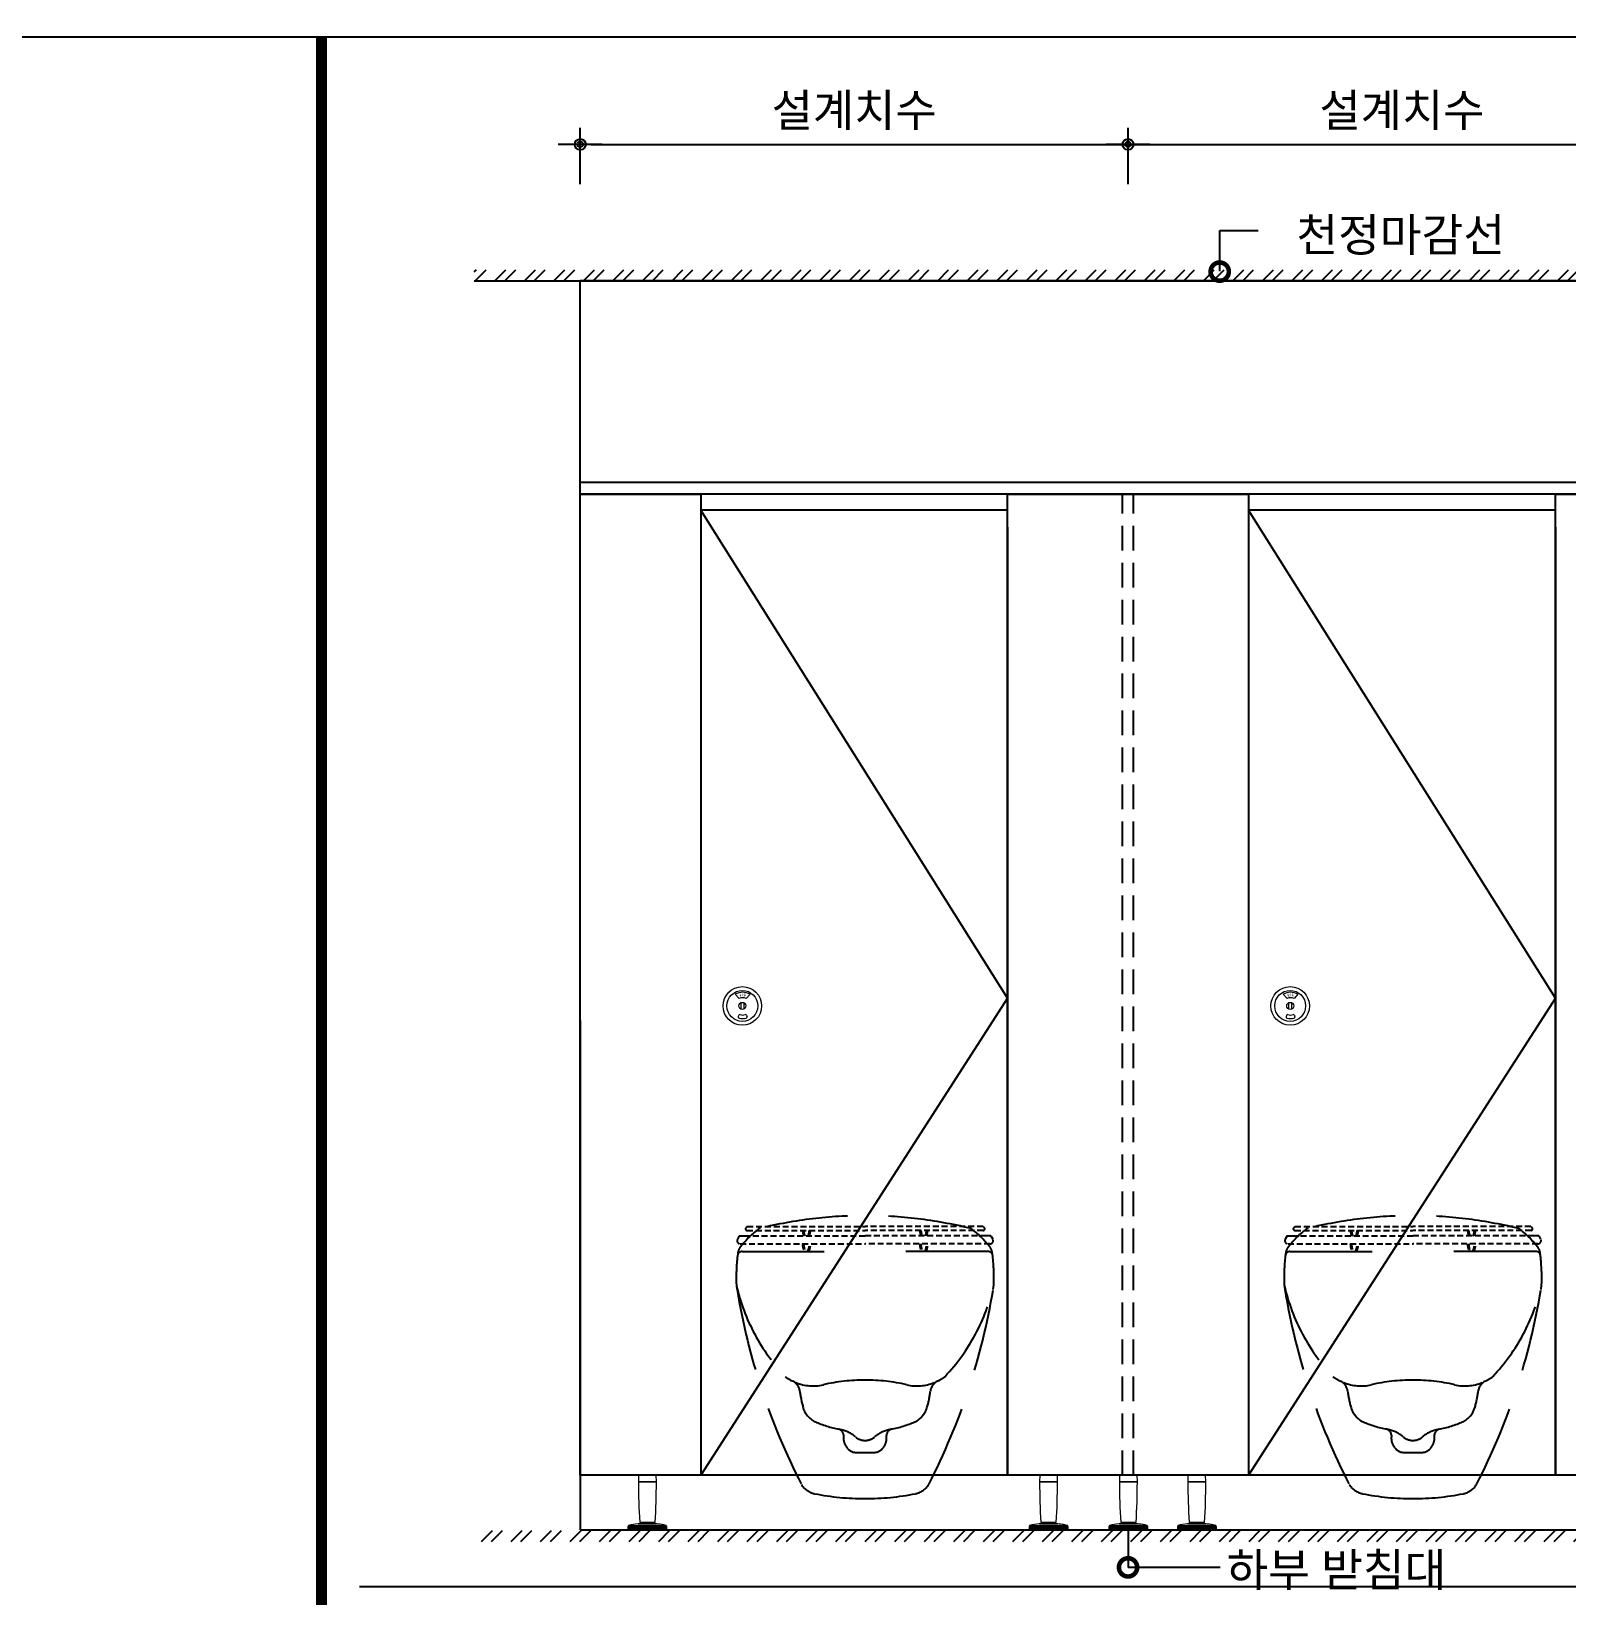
# Model space of a CAD drawing. Extents: x -256 to 8104, y -176 to 5714.
# Drawn here: x 2219 to 3621, y 4116 to 5543 of the extents above; entities that cross this region are included whole.
import ezdxf
from ezdxf.enums import TextEntityAlignment as Align

# ---------------------------------------------------------------- set-up
doc = ezdxf.new("R2010")
doc.units = 0
doc.header["$LTSCALE"] = 30
doc.linetypes.add('HIDDEN', pattern=[0.375, 0.25, -0.125])
doc.layers.get('0').update_dxf_attribs({"linetype": 'CONTINUOUS'})
doc.layers.get('DEFPOINTS').update_dxf_attribs({"linetype": 'CONTINUOUS'})
for name, color, linetype in [('DIM', 7, 'CONTINUOUS'), ('FIN', 5, 'CONTINUOUS'), ('HAT', 8, 'CONTINUOUS'), ('HID', 9, 'HIDDEN'), ('문자', 3, 'CONTINUOUS'), ('부자재', 4, 'CONTINUOUS'), ('잠금쇠(회전형)', 4, 'CONTINUOUS'), ('치수', 1, 'CONTINUOUS'), ('판넬', 2, 'CONTINUOUS'), ('해치', 8, 'CONTINUOUS')]:
    doc.layers.add(name, color=color, linetype=linetype)
doc.styles.add('HDW', font='gulim.ttc')
doc.styles.add('돋움', font='malgun.ttf')
doc.dimstyles.new('10', dxfattribs={"dimscale": 10, "dimtxt": 3, "dimasz": 1, "dimexe": 1.5, "dimexo": 2, "dimgap": 1, "dimtad": 1, "dimdec": 0, "dimlunit": 6, "dimtxsty": '돋움', "dimblk": 'DIMDOT', "dimcen": -1, "dimdle": 1.5, "dimclrt": 3, "dimazin": 3, "dimtfac": 1, "dimtdec": 0, "dimtix": 1, "dimtmove": 2, "dimatfit": 3, "dimldrblk": 'DIMDOT', "dimarcsym": 0})

# ---------------------------------------------------------------- blocks, each defined once
blk = doc.blocks.new('DIMDOT')
at = {"linetype": 'Continuous'}
blk.add_line((-2, 0), (2, 0), dxfattribs=at)
for radius in [0.5, 0.25]:
    blk.add_circle((0, 0), radius, dxfattribs=at)
blk = doc.blocks.new('*D1070')
at = {"layer": 'DEFPOINTS', "color": 0}
for p in [(187946.5, 3876.5), (187446.5, 3820.2), (187946.5, 3820.2)]:
    blk.add_point(p, dxfattribs=at)
at = {"layer": 'DIM', "color": 0, "lineweight": -2, "ltscale": 10}
for p, q in [((187446.5, 3840.2), (187446.5, 3891.5)), ((187946.5, 3840.2), (187946.5, 3891.5)), ((187456.5, 3876.5), (187936.5, 3876.5))]:
    blk.add_line(p, q, dxfattribs=at)
at = {"layer": 'DIM', "color": 0, "lineweight": -2, "xscale": 10, "yscale": 10, "zscale": 10, "rotation": 180}
blk.add_blockref('DIMDOT', (187446.5, 3876.5), dxfattribs=at)
at = {"layer": 'DIM', "color": 0, "lineweight": -2, "xscale": 10, "yscale": 10, "zscale": 10}
blk.add_blockref('DIMDOT', (187946.5, 3876.5), dxfattribs=at)
at = {"layer": 'DIM', "color": 3, "insert": (187696.5, 3906.1), "char_height": 30, "attachment_point": 5, "style": '돋움'}
blk.add_mtext('설계치수', dxfattribs=at)
blk = doc.blocks.new('*D1071')
at = {"layer": 'DEFPOINTS', "color": 0}
for p in [(188446.5, 3876.5), (187946.5, 3820.2), (188446.5, 3820.2)]:
    blk.add_point(p, dxfattribs=at)
at = {"layer": 'DIM', "color": 0, "lineweight": -2, "ltscale": 10}
for p, q in [((187946.5, 3840.2), (187946.5, 3891.5)), ((188446.5, 3840.2), (188446.5, 3891.5)), ((187956.5, 3876.5), (188436.5, 3876.5))]:
    blk.add_line(p, q, dxfattribs=at)
at = {"layer": 'DIM', "color": 0, "lineweight": -2, "xscale": 10, "yscale": 10, "zscale": 10, "rotation": 180}
blk.add_blockref('DIMDOT', (187946.5, 3876.5), dxfattribs=at)
at = {"layer": 'DIM', "color": 0, "lineweight": -2, "xscale": 10, "yscale": 10, "zscale": 10}
blk.add_blockref('DIMDOT', (188446.5, 3876.5), dxfattribs=at)
at = {"layer": 'DIM', "color": 3, "insert": (188196.5, 3906.1), "char_height": 30, "attachment_point": 5, "style": '돋움'}
blk.add_mtext('설계치수', dxfattribs=at)
blk = doc.blocks.new('A$C460A2A32')
at = {"color": 0}
for p, q in [((2.8, 20), (0.5, 16)), ((2.8, 20), (8.6, 20)), ((8.6, 20), (162.3, 20)), ((12.8, 32), (11.2, 30.4)), ((12.6, 27), (162.3, 27)), ((12.8, 32), (162.3, 32)), ((311.8, 32), (162.3, 32)), ((312, 27), (162.3, 27)), ((316, 20), (162.3, 20)), ((311.8, 32), (313.4, 30.4)), ((321.8, 20), (316, 20)), ((321.8, 20), (324.1, 16)), ((3.9, 10), (162.3, 10)), ((320.7, 10), (162.3, 10))]:
    blk.add_line(p, q, dxfattribs=at)
for centre, radius, start, end in [((12.6, 29), 2, 135, 270), ((108.9, 28.2), 26, 182.6717, 198.4118), ((107.4, 28.2), 23, 183.0205, 200.9186), ((68.6, 28.2), 23, 339.0814, 356.9795), ((67.1, 28.2), 26, 341.5882, 357.3283), ((257.5, 28.2), 26, 182.6717, 198.4118), ((256, 28.2), 23, 183.0205, 200.9186), ((217.2, 28.2), 23, 339.0814, 356.9795), ((215.7, 28.2), 26, 341.5882, 357.3283), ((312, 29), 2, 270, 45), ((3.9, 14), 4, 150.0107, 270), ((108.9, 10), 26, 180, 202.6199), ((107.4, 10), 23, 180, 205.7715), ((68.6, 10), 23, 334.2285, 0), ((67.1, 10), 26, 337.3801, 0), ((257.5, 10), 26, 180, 202.6199), ((256, 10), 23, 180, 205.7715), ((217.2, 10), 23, 334.2285, 0), ((215.7, 10), 26, 337.3801, 0), ((320.7, 14), 4, 270, 29.9893)]:
    blk.add_arc(centre, radius, start, end, dxfattribs=at)
blk = doc.blocks.new('_DOTSMALL')
at = {"color": 0, "linetype": 'ByBlock', "const_width": 0.5}
blk.add_lwpolyline([(-0.0625, 0, 1), (0.0625, 0, 1)], format="xyb", close=True, dxfattribs=at)
blk = doc.blocks.new('A$C63EC304E')
at = {"layer": '치수', "color": 1, "xscale": 2.5, "yscale": 2.5, "zscale": 2.5, "rotation": 234.3098741996962}
blk.add_blockref('_DOTSMALL', (0.31, 0.31), dxfattribs=at)
blk = doc.blocks.new('A$C2BC9653E')
at = {"layer": '치수', "xscale": 0.3333333333333333, "yscale": 0.3333333333333333, "zscale": 0.3333333333333333}
blk.add_blockref('A$C63EC304E', (0, 0), dxfattribs=at)
blk = doc.blocks.new('A$C7FC71301')
at = {"layer": '치수', "rotation": 180}
blk.add_blockref('A$C2BC9653E', (0.208, 0.208), dxfattribs=at)
blk = doc.blocks.new('A$C4A20372B')
at = {"layer": '치수'}
blk.add_blockref('A$C7FC71301', (0, 0), dxfattribs=at)
blk = doc.blocks.new('A$C566469F5')
at = {"layer": '치수'}
blk.add_blockref('A$C4A20372B', (0, 0), dxfattribs=at)
blk = doc.blocks.new('A$C7E317CD4')
at = {"layer": '해치', "xscale": 2, "yscale": 2, "zscale": 2}
blk.add_blockref('A$C566469F5', (0, 0), dxfattribs=at)
blk = doc.blocks.new('A$C601D7F27')
at = {"layer": '치수'}
blk.add_blockref('A$C7E317CD4', (0, 0), dxfattribs=at)
blk = doc.blocks.new('A$C38802C08')
at = {"layer": '치수'}
blk.add_blockref('A$C601D7F27', (0, 0), dxfattribs=at)
blk = doc.blocks.new('EDGE_39', base_point=(184726.3, -1563.7))
at = {"layer": 'HAT'}
h = blk.add_hatch(dxfattribs=at)
h.set_pattern_fill('ANSI32', color=256, scale=2, style=0)
h.set_pattern_definition([(45, (176110.435, -1880.92), (-13.470384, 13.470384), []), (45, (176119.415, -1880.92), (-13.470384, 13.470384), [])])
h.paths.add_polyline_path([(187349.8, 3762.1), (189043.4, 3762.1), (189043.4, 3752.1), (187349.8, 3752.1)])
h = blk.add_hatch(dxfattribs=at)
h.set_pattern_fill('ANSI32', color=256, scale=2, style=0)
h.set_pattern_definition([(45, (176110.435, -1698.94), (-13.470384, 13.470384), []), (45, (176119.415, -1698.94), (-13.470384, 13.470384), [])])
h.paths.add_polyline_path([(187349.8, 2601.8), (189043.4, 2601.8), (189043.4, 2611.8), (187349.8, 2611.8)])
at = {"color": 2}
blk.add_line((187349.8, 3752.1), (189043.4, 3752.1), dxfattribs=at)
for p, q in [((187446.5, 3090.9), (187446.5, 3752.1)), ((187446.5, 3077.2), (187446.5, 2612.3)), ((187446.5, 2612.3), (188946.5, 2612.3))]:
    blk.add_line(p, q)
at = {"color": 8}
blk.add_line((187245.1, 2560.5), (190592.9, 2560.5), dxfattribs=at)
at = {"color": 2}
for points in [[(184725.6, 3974.7), (191977.9, 3974.7), (191977.9, -1563.6), (184725.6, -1563.6)], [(184725.6, 3974.7), (191977.9, 3974.7), (191977.9, -1563.6), (184725.6, -1563.6)], [(184725.6, 3974.7), (192707.5, 3974.7), (192707.5, -1563.6), (184725.6, -1563.6)], [(187446.5, 3568.3), (188946.5, 3568.3), (188946.5, 3557.3), (187446.5, 3557.3)]]:
    blk.add_lwpolyline(points, close=True, dxfattribs=at)
at = {"color": 8, "const_width": 10}
blk.add_lwpolyline([(187210.4, 1205.6), (187210.4, 3974.7)], dxfattribs=at)
at = {"layer": 'FIN', "linetype": 'Continuous', "lineweight": 15}
for p, q in [((187499.7, 2656.4), (187516, 2656.4)), ((187516, 2655.9), (187499.7, 2655.9)), ((187865.8, 2656.4), (187882.1, 2656.4)), ((187882.2, 2655.9), (187865.8, 2655.9)), ((187938.7, 2656.4), (187955, 2656.4)), ((187955, 2655.9), (187938.7, 2655.9)), ((188001.1, 2656.4), (188017.5, 2656.4)), ((188017.5, 2655.9), (188001.1, 2655.9)), ((187525.7, 2615), (187490, 2615)), ((187525.7, 2613.7), (187490, 2613.7)), ((187490, 2613.7), (187525.7, 2613.7)), ((187490.6, 2616.2), (187525.1, 2616.2)), ((187491.5, 2612.2), (187491.5, 2612.3)), ((187491.5, 2612.2), (187491.5, 2612.3)), ((187492.7, 2612.2), (187492.7, 2612.3)), ((187492.7, 2612.2), (187492.7, 2612.3)), ((187516.4, 2617.7), (187499.3, 2617.7)), ((187499.5, 2617.7), (187516.2, 2617.7)), ((187500.8, 2619.4), (187514.9, 2619.4)), ((187509.9, 2612.2), (187509.9, 2612.3)), ((187510.5, 2612.2), (187510.5, 2612.3)), ((187511.3, 2612.2), (187511.3, 2612.3)), ((187511.3, 2612.2), (187511.3, 2612.3)), ((187511.3, 2612.2), (187511.3, 2612.3)), ((187511.4, 2612.2), (187511.4, 2612.3)), ((187511.6, 2612.2), (187511.6, 2612.3)), ((187511.7, 2612.2), (187511.7, 2612.3)), ((187511.8, 2612.2), (187511.8, 2612.3)), ((187511.8, 2612.2), (187511.8, 2612.3)), ((187511.9, 2612.2), (187511.9, 2612.3)), ((187512, 2612.2), (187512, 2612.3)), ((187512.3, 2612.2), (187512.3, 2612.3)), ((187512.3, 2612.2), (187512.3, 2612.3)), ((187512.3, 2612.2), (187512.3, 2612.3)), ((187512.4, 2612.2), (187512.4, 2612.3)), ((187512.5, 2612.2), (187512.5, 2612.3)), ((187522.7, 2612.2), (187522.7, 2612.3)), ((187522.9, 2612.2), (187522.9, 2612.3)), ((187523.4, 2612.2), (187523.4, 2612.3)), ((187523.8, 2612.2), (187523.8, 2612.3)), ((187524, 2612.2), (187524, 2612.3)), ((187891.8, 2615), (187856.2, 2615)), ((187891.8, 2613.7), (187856.2, 2613.7)), ((187856.2, 2613.7), (187891.8, 2613.7)), ((187856.7, 2616.2), (187891.2, 2616.2)), ((187857.6, 2612.2), (187857.6, 2612.3)), ((187857.6, 2612.2), (187857.6, 2612.3)), ((187858.9, 2612.2), (187858.9, 2612.3)), ((187858.9, 2612.2), (187858.9, 2612.3)), ((187882.5, 2617.7), (187865.4, 2617.7)), ((187865.7, 2617.7), (187882.3, 2617.7)), ((187866.9, 2619.4), (187881, 2619.4)), ((187876, 2612.2), (187876, 2612.3)), ((187876.6, 2612.2), (187876.6, 2612.3)), ((187877.4, 2612.2), (187877.4, 2612.3)), ((187877.4, 2612.2), (187877.4, 2612.3)), ((187877.4, 2612.2), (187877.4, 2612.3)), ((187877.5, 2612.2), (187877.5, 2612.3)), ((187877.8, 2612.2), (187877.8, 2612.3)), ((187877.9, 2612.2), (187877.9, 2612.3)), ((187877.9, 2612.2), (187877.9, 2612.3)), ((187878, 2612.2), (187878, 2612.3)), ((187878, 2612.2), (187878, 2612.3)), ((187878.2, 2612.2), (187878.2, 2612.3)), ((187878.4, 2612.2), (187878.4, 2612.3)), ((187878.4, 2612.2), (187878.4, 2612.3)), ((187878.5, 2612.2), (187878.5, 2612.3)), ((187878.5, 2612.2), (187878.5, 2612.3)), ((187878.6, 2612.2), (187878.6, 2612.3)), ((187888.9, 2612.2), (187888.9, 2612.3)), ((187889.1, 2612.2), (187889.1, 2612.3)), ((187889.5, 2612.2), (187889.5, 2612.3)), ((187889.9, 2612.2), (187889.9, 2612.3)), ((187890.1, 2612.2), (187890.1, 2612.3)), ((187964.7, 2615), (187929, 2615)), ((187964.7, 2613.7), (187929, 2613.7)), ((187929, 2613.7), (187964.7, 2613.7)), ((187929.6, 2616.2), (187964.1, 2616.2)), ((187930.5, 2612.2), (187930.5, 2612.3)), ((187930.5, 2612.2), (187930.5, 2612.3)), ((187931.7, 2612.2), (187931.7, 2612.3)), ((187931.7, 2612.2), (187931.7, 2612.3)), ((187955.4, 2617.7), (187938.3, 2617.7)), ((187938.5, 2617.7), (187955.2, 2617.7)), ((187939.8, 2619.4), (187953.9, 2619.4)), ((187948.9, 2612.2), (187948.9, 2612.3)), ((187949.5, 2612.2), (187949.5, 2612.3)), ((187950.3, 2612.2), (187950.3, 2612.3)), ((187950.3, 2612.2), (187950.3, 2612.3)), ((187950.3, 2612.2), (187950.3, 2612.3)), ((187950.4, 2612.2), (187950.4, 2612.3)), ((187950.6, 2612.2), (187950.6, 2612.3)), ((187950.7, 2612.2), (187950.7, 2612.3)), ((187950.8, 2612.2), (187950.8, 2612.3)), ((187950.8, 2612.2), (187950.8, 2612.3)), ((187950.9, 2612.2), (187950.9, 2612.3)), ((187951, 2612.2), (187951, 2612.3)), ((187951.3, 2612.2), (187951.3, 2612.3)), ((187951.3, 2612.2), (187951.3, 2612.3)), ((187951.3, 2612.2), (187951.3, 2612.3)), ((187951.4, 2612.2), (187951.4, 2612.3)), ((187951.5, 2612.2), (187951.5, 2612.3)), ((187961.7, 2612.2), (187961.7, 2612.3)), ((187961.9, 2612.2), (187961.9, 2612.3)), ((187962.4, 2612.2), (187962.4, 2612.3)), ((187962.8, 2612.2), (187962.8, 2612.3)), ((187963, 2612.2), (187963, 2612.3)), ((188027.1, 2615), (187991.5, 2615)), ((188027.1, 2613.7), (187991.5, 2613.7)), ((187991.5, 2613.7), (188027.1, 2613.7)), ((187992, 2616.2), (188026.6, 2616.2)), ((187992.9, 2612.2), (187992.9, 2612.3)), ((187992.9, 2612.2), (187992.9, 2612.3)), ((187994.2, 2612.2), (187994.2, 2612.3)), ((187994.2, 2612.2), (187994.2, 2612.3)), ((188017.8, 2617.7), (188000.8, 2617.7)), ((188001, 2617.7), (188017.6, 2617.7)), ((188002.3, 2619.4), (188016.3, 2619.4)), ((188011.3, 2612.2), (188011.3, 2612.3)), ((188011.9, 2612.2), (188011.9, 2612.3)), ((188012.7, 2612.2), (188012.7, 2612.3)), ((188012.7, 2612.2), (188012.7, 2612.3)), ((188012.8, 2612.2), (188012.8, 2612.3)), ((188012.8, 2612.2), (188012.8, 2612.3)), ((188013.1, 2612.2), (188013.1, 2612.3)), ((188013.2, 2612.2), (188013.2, 2612.3)), ((188013.3, 2612.2), (188013.3, 2612.3)), ((188013.3, 2612.2), (188013.3, 2612.3)), ((188013.3, 2612.2), (188013.3, 2612.3)), ((188013.5, 2612.2), (188013.5, 2612.3)), ((188013.7, 2612.2), (188013.7, 2612.3)), ((188013.7, 2612.2), (188013.7, 2612.3)), ((188013.8, 2612.2), (188013.8, 2612.3)), ((188013.8, 2612.2), (188013.8, 2612.3)), ((188013.9, 2612.2), (188013.9, 2612.3)), ((188024.2, 2612.2), (188024.2, 2612.3)), ((188024.4, 2612.2), (188024.4, 2612.3)), ((188024.8, 2612.2), (188024.8, 2612.3)), ((188025.3, 2612.2), (188025.3, 2612.3)), ((188025.5, 2612.2), (188025.5, 2612.3)), ((187492.7, 2612.2), (187491.5, 2612.2)), ((187491.5, 2612.2), (187491.5, 2612.2)), ((187492.7, 2612.2), (187492.7, 2612.2)), ((187510.5, 2612.2), (187509.9, 2612.2)), ((187511.6, 2612.2), (187511.4, 2612.2)), ((187511.7, 2612.2), (187511.6, 2612.2)), ((187511.8, 2612.2), (187511.7, 2612.2)), ((187511.8, 2612.2), (187511.8, 2612.2)), ((187511.9, 2612.2), (187511.8, 2612.2)), ((187512.4, 2612.2), (187512.3, 2612.2)), ((187512.3, 2612.2), (187512.3, 2612.2)), ((187512.5, 2612.2), (187512.4, 2612.2)), ((187858.9, 2612.2), (187857.6, 2612.2)), ((187857.6, 2612.2), (187857.6, 2612.2)), ((187858.9, 2612.2), (187858.9, 2612.2)), ((187876.6, 2612.2), (187876, 2612.2)), ((187877.8, 2612.2), (187877.5, 2612.2)), ((187877.9, 2612.2), (187877.8, 2612.2)), ((187877.9, 2612.2), (187877.9, 2612.2)), ((187878, 2612.2), (187877.9, 2612.2)), ((187878, 2612.2), (187878, 2612.2)), ((187878.5, 2612.2), (187878.4, 2612.2)), ((187878.5, 2612.2), (187878.5, 2612.2)), ((187878.6, 2612.2), (187878.5, 2612.2)), ((187931.7, 2612.2), (187930.5, 2612.2)), ((187930.5, 2612.2), (187930.5, 2612.2)), ((187931.7, 2612.2), (187931.7, 2612.2)), ((187949.5, 2612.2), (187948.9, 2612.2)), ((187950.6, 2612.2), (187950.4, 2612.2)), ((187950.7, 2612.2), (187950.6, 2612.2)), ((187950.8, 2612.2), (187950.7, 2612.2)), ((187950.8, 2612.2), (187950.8, 2612.2)), ((187950.9, 2612.2), (187950.8, 2612.2)), ((187951.4, 2612.2), (187951.3, 2612.2)), ((187951.3, 2612.2), (187951.3, 2612.2)), ((187951.5, 2612.2), (187951.4, 2612.2)), ((187994.2, 2612.2), (187992.9, 2612.2)), ((187992.9, 2612.2), (187992.9, 2612.2)), ((187994.2, 2612.2), (187994.2, 2612.2)), ((188011.9, 2612.2), (188011.3, 2612.2)), ((188013.1, 2612.2), (188012.8, 2612.2)), ((188013.2, 2612.2), (188013.1, 2612.2)), ((188013.3, 2612.2), (188013.2, 2612.2)), ((188013.3, 2612.2), (188013.3, 2612.2)), ((188013.3, 2612.2), (188013.3, 2612.2)), ((188013.8, 2612.2), (188013.7, 2612.2)), ((188013.8, 2612.2), (188013.8, 2612.2)), ((188013.9, 2612.2), (188013.8, 2612.2))]:
    blk.add_line(p, q, dxfattribs=at)
at = {"layer": 'FIN', "color": 4, "linetype": 'Continuous', "lineweight": 15}
for p, q in [((187499.8, 2662), (187499.8, 2662)), ((187499.9, 2662.3), (187515.8, 2662.3)), ((187500, 2656.2), (187515.7, 2656.2)), ((187516, 2656.4), (187515.9, 2662)), ((187865.9, 2662), (187865.9, 2662)), ((187866, 2662.3), (187881.9, 2662.3)), ((187866.1, 2656.2), (187881.9, 2656.2)), ((187882.1, 2656.4), (187882, 2662)), ((187938.8, 2662), (187938.8, 2662)), ((187938.9, 2662.3), (187954.8, 2662.3)), ((187939, 2656.2), (187954.7, 2656.2)), ((187955, 2656.4), (187954.9, 2662)), ((188001.2, 2662), (188001.2, 2662)), ((188001.3, 2662.3), (188017.3, 2662.3)), ((188001.4, 2656.2), (188017.2, 2656.2)), ((188017.5, 2656.4), (188017.3, 2662)), ((187490.6, 2616.2), (187490, 2615)), ((187490, 2615), (187490, 2613.7)), ((187490, 2613.7), (187490, 2612.3)), ((187490, 2612.3), (187525.7, 2612.3)), ((187500.8, 2619.4), (187501.4, 2618.8)), ((187514.3, 2618.8), (187501.4, 2618.8)), ((187502.3, 2618.5), (187501.7, 2617.8)), ((187514, 2617.8), (187501.7, 2617.8)), ((187502.3, 2618.8), (187502.3, 2618.5)), ((187502.3, 2618.5), (187513.4, 2618.5)), ((187513.4, 2618.5), (187513.4, 2618.8)), ((187514, 2617.8), (187513.4, 2618.5)), ((187514.3, 2618.8), (187514.9, 2619.4)), ((187525.7, 2615), (187525.1, 2616.2)), ((187525.7, 2613.7), (187525.7, 2615)), ((187525.7, 2612.3), (187525.7, 2613.7)), ((187856.7, 2616.2), (187856.2, 2615)), ((187856.2, 2615), (187856.2, 2613.7)), ((187856.2, 2613.7), (187856.2, 2612.3)), ((187856.2, 2612.3), (187891.8, 2612.3)), ((187866.9, 2619.4), (187867.5, 2618.8)), ((187880.4, 2618.8), (187867.5, 2618.8)), ((187868.4, 2618.5), (187867.8, 2617.8)), ((187880.1, 2617.8), (187867.8, 2617.8)), ((187868.4, 2618.8), (187868.4, 2618.5)), ((187868.4, 2618.5), (187879.5, 2618.5)), ((187879.5, 2618.5), (187879.5, 2618.8)), ((187880.1, 2617.8), (187879.5, 2618.5)), ((187880.4, 2618.8), (187881, 2619.4)), ((187891.8, 2615), (187891.2, 2616.2)), ((187891.8, 2613.7), (187891.8, 2615)), ((187891.8, 2612.3), (187891.8, 2613.7)), ((187929.6, 2616.2), (187929, 2615)), ((187929, 2615), (187929, 2613.7)), ((187929, 2613.7), (187929, 2612.3)), ((187929, 2612.3), (187964.7, 2612.3)), ((187939.8, 2619.4), (187940.4, 2618.8)), ((187953.3, 2618.8), (187940.4, 2618.8)), ((187941.3, 2618.5), (187940.7, 2617.8)), ((187953, 2617.8), (187940.7, 2617.8)), ((187941.3, 2618.8), (187941.3, 2618.5)), ((187941.3, 2618.5), (187952.4, 2618.5)), ((187952.4, 2618.5), (187952.4, 2618.8)), ((187953, 2617.8), (187952.4, 2618.5)), ((187953.3, 2618.8), (187953.9, 2619.4)), ((187964.7, 2615), (187964.1, 2616.2)), ((187964.7, 2613.7), (187964.7, 2615)), ((187964.7, 2612.3), (187964.7, 2613.7)), ((187992, 2616.2), (187991.5, 2615)), ((187991.5, 2615), (187991.5, 2613.7)), ((187991.5, 2613.7), (187991.5, 2612.3)), ((187991.5, 2612.3), (188027.1, 2612.3)), ((188002.3, 2619.4), (188002.9, 2618.8)), ((188015.7, 2618.8), (188002.9, 2618.8)), ((188003.7, 2618.5), (188003.2, 2617.8)), ((188015.4, 2617.8), (188003.2, 2617.8)), ((188003.7, 2618.8), (188003.7, 2618.5)), ((188003.7, 2618.5), (188014.8, 2618.5)), ((188014.8, 2618.5), (188014.8, 2618.8)), ((188015.4, 2617.8), (188014.8, 2618.5)), ((188015.7, 2618.8), (188016.3, 2619.4)), ((188027.1, 2615), (188026.6, 2616.2)), ((188027.1, 2613.7), (188027.1, 2615)), ((188027.1, 2612.3), (188027.1, 2613.7))]:
    blk.add_line(p, q, dxfattribs=at)
for points in [[(187499.9, 2662.3, 0.124037), (187499.8, 2662, -0.001096), (187499.8, 2662), (187499.7, 2656.4)], [(187866, 2662.3, 0.124037), (187865.9, 2662, -0.001096), (187865.9, 2662), (187865.8, 2656.4)], [(187938.9, 2662.3, 0.124037), (187938.8, 2662, -0.001096), (187938.8, 2662), (187938.7, 2656.4)], [(188001.3, 2662.3, 0.124037), (188001.2, 2662, -0.001096), (188001.2, 2662), (188001.1, 2656.4)]]:
    blk.add_lwpolyline(points, format="xyb", dxfattribs=at)
at = {"layer": 'FIN', "color": 4, "linetype": 'Continuous', "lineweight": 15, "flags": 128}
for points in [[(187515.9, 2662, 0.118135), (187515.8, 2662.3, 0.118135)], [(187882, 2662, 0.118135), (187881.9, 2662.3, 0.118135)], [(187954.9, 2662, 0.118135), (187954.8, 2662.3, 0.118135)], [(188017.3, 2662, 0.118135), (188017.3, 2662.3, 0.118135)]]:
    blk.add_lwpolyline(points, format="xyb", dxfattribs=at)
at = {"layer": 'FIN', "color": 4, "linetype": 'Continuous', "lineweight": 15}
for centre, radius, start, end in [((187500, 2656.4), 0.292, 179.2415, 270), ((187500, 2655.9), 0.292, 90, 179.3579), ((188078.4, 2655.6), 578.7, 179.9718, 183.5859), ((186961.9, 2654.8), 554.1, 356.3354, 0.1097), ((187515.7, 2656.4), 0.292, 270, 0.7585), ((187515.7, 2655.9), 0.292, 0.6421, 90), ((187866.1, 2656.4), 0.292, 179.2415, 270), ((187866.1, 2655.9), 0.292, 90, 179.3579), ((188444.5, 2655.6), 578.7, 179.9718, 183.5859), ((187328, 2654.8), 554.1, 356.3354, 0.1097), ((187881.9, 2656.4), 0.292, 270, 0.7585), ((187881.9, 2655.9), 0.292, 0.6421, 90), ((187939, 2656.4), 0.292, 179.2415, 270), ((187939, 2655.9), 0.292, 90, 179.3579), ((188517.4, 2655.6), 578.7, 179.9718, 183.5859), ((187400.9, 2654.8), 554.1, 356.3354, 0.1097), ((187954.7, 2656.4), 0.292, 270, 0.7585), ((187954.7, 2655.9), 0.292, 0.6421, 90), ((188001.4, 2656.4), 0.292, 179.2415, 270), ((188001.4, 2655.9), 0.292, 90, 179.3579), ((188579.8, 2655.6), 578.7, 179.9718, 183.5859), ((187463.4, 2654.8), 554.1, 356.3354, 0.1097), ((188017.2, 2656.4), 0.292, 270, 0.7585), ((188017.2, 2655.9), 0.292, 0.6421, 90), ((187502.3, 2574), 43.8, 93.8991, 105.5006), ((187502.3, 2584.5), 33.3, 91.0115, 94.7479), ((187499.6, 2617.5), 0.175, 94.7479, 116.6788), ((187513.4, 2584.5), 33.3, 85.2521, 88.9885), ((187516.1, 2617.5), 0.175, 63.3212, 85.2521), ((187513.4, 2574), 43.8, 80.5831, 86.1009), ((187513.4, 2574), 43.8, 74.4994, 78.127), ((187868.4, 2574), 43.8, 93.8991, 105.5006), ((187865.7, 2617.5), 0.175, 94.7479, 116.6788), ((187868.4, 2584.5), 33.3, 91.0115, 94.7479), ((187879.5, 2584.5), 33.3, 85.2521, 88.9885), ((187882.3, 2617.5), 0.175, 63.3212, 85.2521), ((187879.5, 2574), 43.8, 80.5831, 86.1009), ((187879.5, 2574), 43.8, 74.4994, 78.127), ((187941.3, 2574), 43.8, 93.8991, 105.5006), ((187941.3, 2584.5), 33.3, 91.0115, 94.7479), ((187938.6, 2617.5), 0.175, 94.7479, 116.6788), ((187952.4, 2584.5), 33.3, 85.2521, 88.9885), ((187955.1, 2617.5), 0.175, 63.3212, 85.2521), ((187952.4, 2574), 43.8, 80.5831, 86.1009), ((187952.4, 2574), 43.8, 74.4994, 78.127), ((188003.7, 2574), 43.8, 93.8991, 105.5006), ((188001, 2617.5), 0.175, 94.7479, 116.6788), ((188003.7, 2584.5), 33.3, 91.0115, 94.7479), ((188014.8, 2584.5), 33.3, 85.2521, 88.9885), ((188017.6, 2617.5), 0.175, 63.3212, 85.2521), ((188014.8, 2574), 43.8, 80.5831, 86.1009), ((188014.8, 2574), 43.8, 74.4994, 78.127)]:
    blk.add_arc(centre, radius, start, end, dxfattribs=at)
for points, knots in [([(187520.6, 2617.2), (187520.6, 2617.2), (187520.7, 2617.2), (187520.8, 2617.2), (187520.9, 2617.2), (187521, 2617.1), (187521, 2617.1), (187521, 2617.1)], [0, 0, 0, 0, 0.2159727, 0.4318558, 0.6498983, 0.8698049, 1, 1, 1, 1]), ([(187520.6, 2617.2), (187520.6, 2617.2), (187520.6, 2617.2), (187520.6, 2617.2), (187520.6, 2617.2), (187520.6, 2617.2)], [0, 0, 0, 0, 0.110152, 0.664814, 1, 1, 1, 1]), ([(187521, 2617.1), (187521.1, 2617.1), (187521.2, 2617.1), (187521.3, 2617), (187521.4, 2617)], [0, 0, 0, 0, 0.405872, 1, 1, 1, 1]), ([(187521.4, 2617.1), (187521.3, 2617.1), (187521.2, 2617.1), (187521.1, 2617.1), (187521, 2617.1)], [0, 0, 0, 0, 0.585266, 1, 1, 1, 1]), ([(187521, 2617.1), (187521, 2617.1), (187521, 2617.1), (187521, 2617.1), (187521, 2617.1)], [0, 0, 0, 0, 0.495973, 1, 1, 1, 1]), ([(187522.8, 2616.8), (187522.5, 2616.8), (187522.1, 2616.9), (187521.6, 2617), (187521.4, 2617.1)], [0, 0, 0, 0, 0.528575, 1, 1, 1, 1]), ([(187521.4, 2617), (187521.4, 2617), (187521.4, 2617), (187521.4, 2617), (187521.4, 2617)], [0, 0, 0, 0, 0.517301, 1, 1, 1, 1]), ([(187521.4, 2617), (187521.6, 2617), (187522.1, 2616.9), (187522.5, 2616.8), (187522.8, 2616.8)], [0, 0, 0, 0, 0.470682, 1, 1, 1, 1]), ([(187522.8, 2616.8), (187522.8, 2616.8), (187522.8, 2616.8), (187522.8, 2616.8), (187522.8, 2616.8)], [0, 0, 0, 0, 0.529757, 1, 1, 1, 1]), ([(187886.7, 2617.2), (187886.8, 2617.2), (187886.8, 2617.2), (187886.9, 2617.2), (187887, 2617.2), (187887.1, 2617.1), (187887.1, 2617.1), (187887.1, 2617.1)], [0, 0, 0, 0, 0.2159727, 0.4318558, 0.6498983, 0.8698049, 1, 1, 1, 1]), ([(187886.7, 2617.2), (187886.7, 2617.2), (187886.7, 2617.2), (187886.7, 2617.2), (187886.7, 2617.2), (187886.7, 2617.2)], [0, 0, 0, 0, 0.110152, 0.664814, 1, 1, 1, 1]), ([(187887.1, 2617.1), (187887.2, 2617.1), (187887.3, 2617.1), (187887.4, 2617), (187887.5, 2617)], [0, 0, 0, 0, 0.405872, 1, 1, 1, 1]), ([(187887.5, 2617.1), (187887.4, 2617.1), (187887.3, 2617.1), (187887.2, 2617.1), (187887.1, 2617.1)], [0, 0, 0, 0, 0.585266, 1, 1, 1, 1]), ([(187887.1, 2617.1), (187887.1, 2617.1), (187887.1, 2617.1), (187887.1, 2617.1), (187887.1, 2617.1)], [0, 0, 0, 0, 0.495973, 1, 1, 1, 1]), ([(187888.9, 2616.8), (187888.6, 2616.8), (187888.2, 2616.9), (187887.7, 2617), (187887.5, 2617.1)], [0, 0, 0, 0, 0.528575, 1, 1, 1, 1]), ([(187887.5, 2617), (187887.5, 2617), (187887.5, 2617), (187887.5, 2617), (187887.5, 2617)], [0, 0, 0, 0, 0.517301, 1, 1, 1, 1]), ([(187887.5, 2617), (187887.7, 2617), (187888.2, 2616.9), (187888.6, 2616.8), (187888.9, 2616.8)], [0, 0, 0, 0, 0.470682, 1, 1, 1, 1]), ([(187888.9, 2616.8), (187888.9, 2616.8), (187888.9, 2616.8), (187888.9, 2616.8), (187888.9, 2616.8)], [0, 0, 0, 0, 0.529757, 1, 1, 1, 1]), ([(187959.6, 2617.2), (187959.6, 2617.2), (187959.7, 2617.2), (187959.8, 2617.2), (187959.9, 2617.2), (187960, 2617.1), (187960, 2617.1), (187960, 2617.1)], [0, 0, 0, 0, 0.2159727, 0.4318558, 0.6498983, 0.8698049, 1, 1, 1, 1]), ([(187959.6, 2617.2), (187959.6, 2617.2), (187959.6, 2617.2), (187959.6, 2617.2), (187959.6, 2617.2), (187959.6, 2617.2)], [0, 0, 0, 0, 0.110152, 0.664814, 1, 1, 1, 1]), ([(187960, 2617.1), (187960.1, 2617.1), (187960.2, 2617.1), (187960.3, 2617), (187960.4, 2617)], [0, 0, 0, 0, 0.405872, 1, 1, 1, 1]), ([(187960.4, 2617.1), (187960.3, 2617.1), (187960.2, 2617.1), (187960.1, 2617.1), (187960, 2617.1)], [0, 0, 0, 0, 0.585266, 1, 1, 1, 1]), ([(187960, 2617.1), (187960, 2617.1), (187960, 2617.1), (187960, 2617.1), (187960, 2617.1)], [0, 0, 0, 0, 0.495973, 1, 1, 1, 1]), ([(187961.8, 2616.8), (187961.5, 2616.8), (187961, 2616.9), (187960.6, 2617), (187960.4, 2617.1)], [0, 0, 0, 0, 0.528575, 1, 1, 1, 1]), ([(187960.4, 2617), (187960.4, 2617), (187960.4, 2617), (187960.4, 2617), (187960.4, 2617)], [0, 0, 0, 0, 0.517301, 1, 1, 1, 1]), ([(187960.4, 2617), (187960.6, 2617), (187961, 2616.9), (187961.5, 2616.8), (187961.8, 2616.8)], [0, 0, 0, 0, 0.470682, 1, 1, 1, 1]), ([(187961.8, 2616.8), (187961.8, 2616.8), (187961.8, 2616.8), (187961.8, 2616.8), (187961.8, 2616.8)], [0, 0, 0, 0, 0.529757, 1, 1, 1, 1]), ([(188022, 2617.2), (188022, 2617.2), (188022, 2617.2), (188022, 2617.2), (188022, 2617.2), (188022.1, 2617.2)], [0, 0, 0, 0, 0.110152, 0.664814, 1, 1, 1, 1]), ([(188022.1, 2617.2), (188022.1, 2617.2), (188022.1, 2617.2), (188022.2, 2617.2), (188022.3, 2617.2), (188022.4, 2617.1), (188022.4, 2617.1), (188022.5, 2617.1)], [0, 0, 0, 0, 0.2159727, 0.4318558, 0.6498983, 0.8698049, 1, 1, 1, 1]), ([(188022.5, 2617.1), (188022.5, 2617.1), (188022.6, 2617.1), (188022.7, 2617), (188022.8, 2617)], [0, 0, 0, 0, 0.405872, 1, 1, 1, 1]), ([(188022.8, 2617.1), (188022.7, 2617.1), (188022.6, 2617.1), (188022.5, 2617.1), (188022.5, 2617.1)], [0, 0, 0, 0, 0.585266, 1, 1, 1, 1]), ([(188022.5, 2617.1), (188022.5, 2617.1), (188022.5, 2617.1), (188022.5, 2617.1), (188022.5, 2617.1)], [0, 0, 0, 0, 0.495973, 1, 1, 1, 1]), ([(188024.2, 2616.8), (188024, 2616.8), (188023.5, 2616.9), (188023, 2617), (188022.8, 2617.1)], [0, 0, 0, 0, 0.528575, 1, 1, 1, 1]), ([(188022.8, 2617), (188022.8, 2617), (188022.8, 2617), (188022.8, 2617), (188022.8, 2617)], [0, 0, 0, 0, 0.517301, 1, 1, 1, 1]), ([(188022.8, 2617), (188023, 2617), (188023.5, 2616.9), (188024, 2616.8), (188024.2, 2616.8)], [0, 0, 0, 0, 0.470682, 1, 1, 1, 1]), ([(188024.2, 2616.8), (188024.2, 2616.8), (188024.2, 2616.8), (188024.2, 2616.8), (188024.2, 2616.8)], [0, 0, 0, 0, 0.529757, 1, 1, 1, 1])]:
    blk.add_open_spline(points, degree=3, knots=knots, dxfattribs=at)
for points in [[(187520.6, 2617.2), (187520.6, 2617.2)], [(187521, 2617.1), (187521.4, 2617.1)], [(187521.4, 2617.1), (187521.4, 2617.1)], [(187886.7, 2617.2), (187886.7, 2617.2)], [(187887.1, 2617.1), (187887.5, 2617.1)], [(187887.5, 2617.1), (187887.5, 2617.1)], [(187959.6, 2617.2), (187959.6, 2617.2)], [(187960, 2617.1), (187960.4, 2617.1)], [(187960.4, 2617.1), (187960.4, 2617.1)], [(188022.1, 2617.2), (188022, 2617.2)], [(188022.5, 2617.1), (188022.8, 2617.1)], [(188022.8, 2617.1), (188022.8, 2617.1)]]:
    blk.add_open_spline(points, degree=1, dxfattribs=at)
at = {"layer": 'FIN', "linetype": 'Continuous', "lineweight": 15}
for points, knots in [([(187511.4, 2612.2), (187511.4, 2612.2), (187511.3, 2612.2), (187511.3, 2612.2), (187511.3, 2612.2)], [0, 0, 0, 0, 0.561741, 1, 1, 1, 1]), ([(187511.3, 2612.2), (187511.3, 2612.2), (187511.3, 2612.2), (187511.3, 2612.2), (187511.3, 2612.2)], [0, 0, 0, 0, 0.557964, 1, 1, 1, 1]), ([(187512, 2612.2), (187512, 2612.2), (187512, 2612.2), (187511.9, 2612.2), (187511.9, 2612.2)], [0, 0, 0, 0, 0.560188, 1, 1, 1, 1]), ([(187512.3, 2612.2), (187512.2, 2612.2), (187512.2, 2612.2), (187512.1, 2612.2), (187512, 2612.2)], [0, 0, 0, 0, 0.559958, 1, 1, 1, 1]), ([(187522.9, 2612.2), (187522.9, 2612.2), (187522.7, 2612.2), (187522.7, 2612.2), (187522.7, 2612.2)], [0, 0, 0, 0, 0.558554, 1, 1, 1, 1]), ([(187523.1, 2612.2), (187523, 2612.2), (187522.9, 2612.2), (187522.9, 2612.2), (187522.8, 2612.2)], [0, 0, 0, 0, 0.558511, 1, 1, 1, 1]), ([(187523.4, 2612.2), (187523.3, 2612.2), (187523.1, 2612.2), (187523, 2612.2), (187522.9, 2612.2)], [0, 0, 0, 0, 0.559859, 1, 1, 1, 1]), ([(187523.8, 2612.2), (187523.7, 2612.2), (187523.6, 2612.2), (187523.4, 2612.2), (187523.4, 2612.2)], [0, 0, 0, 0, 0.558977, 1, 1, 1, 1]), ([(187524, 2612.2), (187524, 2612.2), (187524, 2612.2), (187523.9, 2612.2), (187523.8, 2612.2)], [0, 0, 0, 0, 0.559094, 1, 1, 1, 1]), ([(187877.5, 2612.2), (187877.5, 2612.2), (187877.5, 2612.2), (187877.5, 2612.2), (187877.4, 2612.2)], [0, 0, 0, 0, 0.561741, 1, 1, 1, 1]), ([(187877.4, 2612.2), (187877.4, 2612.2), (187877.4, 2612.2), (187877.4, 2612.2), (187877.4, 2612.2)], [0, 0, 0, 0, 0.557964, 1, 1, 1, 1]), ([(187878.2, 2612.2), (187878.1, 2612.2), (187878.1, 2612.2), (187878, 2612.2), (187878, 2612.2)], [0, 0, 0, 0, 0.560188, 1, 1, 1, 1]), ([(187878.4, 2612.2), (187878.3, 2612.2), (187878.3, 2612.2), (187878.2, 2612.2), (187878.2, 2612.2)], [0, 0, 0, 0, 0.559958, 1, 1, 1, 1]), ([(187889.1, 2612.2), (187889, 2612.2), (187888.9, 2612.2), (187888.9, 2612.2), (187888.9, 2612.2)], [0, 0, 0, 0, 0.558554, 1, 1, 1, 1]), ([(187889.2, 2612.2), (187889.2, 2612.2), (187889, 2612.2), (187889, 2612.2), (187888.9, 2612.2)], [0, 0, 0, 0, 0.558511, 1, 1, 1, 1]), ([(187889.5, 2612.2), (187889.4, 2612.2), (187889.2, 2612.2), (187889.1, 2612.2), (187889.1, 2612.2)], [0, 0, 0, 0, 0.559859, 1, 1, 1, 1]), ([(187889.9, 2612.2), (187889.9, 2612.2), (187889.7, 2612.2), (187889.6, 2612.2), (187889.5, 2612.2)], [0, 0, 0, 0, 0.558977, 1, 1, 1, 1]), ([(187890.1, 2612.2), (187890.1, 2612.2), (187890.1, 2612.2), (187890, 2612.2), (187889.9, 2612.2)], [0, 0, 0, 0, 0.559094, 1, 1, 1, 1]), ([(187950.4, 2612.2), (187950.4, 2612.2), (187950.3, 2612.2), (187950.3, 2612.2), (187950.3, 2612.2)], [0, 0, 0, 0, 0.561741, 1, 1, 1, 1]), ([(187950.3, 2612.2), (187950.3, 2612.2), (187950.3, 2612.2), (187950.3, 2612.2), (187950.3, 2612.2)], [0, 0, 0, 0, 0.557964, 1, 1, 1, 1]), ([(187951, 2612.2), (187951, 2612.2), (187950.9, 2612.2), (187950.9, 2612.2), (187950.9, 2612.2)], [0, 0, 0, 0, 0.560188, 1, 1, 1, 1]), ([(187951.3, 2612.2), (187951.2, 2612.2), (187951.1, 2612.2), (187951.1, 2612.2), (187951, 2612.2)], [0, 0, 0, 0, 0.559958, 1, 1, 1, 1]), ([(187961.9, 2612.2), (187961.9, 2612.2), (187961.7, 2612.2), (187961.7, 2612.2), (187961.7, 2612.2)], [0, 0, 0, 0, 0.558554, 1, 1, 1, 1]), ([(187962.1, 2612.2), (187962, 2612.2), (187961.9, 2612.2), (187961.8, 2612.2), (187961.8, 2612.2)], [0, 0, 0, 0, 0.558511, 1, 1, 1, 1]), ([(187962.4, 2612.2), (187962.3, 2612.2), (187962.1, 2612.2), (187962, 2612.2), (187961.9, 2612.2)], [0, 0, 0, 0, 0.559859, 1, 1, 1, 1]), ([(187962.8, 2612.2), (187962.7, 2612.2), (187962.6, 2612.2), (187962.4, 2612.2), (187962.4, 2612.2)], [0, 0, 0, 0, 0.558977, 1, 1, 1, 1]), ([(187963, 2612.2), (187963, 2612.2), (187963, 2612.2), (187962.9, 2612.2), (187962.8, 2612.2)], [0, 0, 0, 0, 0.559094, 1, 1, 1, 1]), ([(188012.8, 2612.2), (188012.8, 2612.2), (188012.7, 2612.2), (188012.7, 2612.2), (188012.7, 2612.2)], [0, 0, 0, 0, 0.557964, 1, 1, 1, 1]), ([(188012.8, 2612.2), (188012.8, 2612.2), (188012.8, 2612.2), (188012.8, 2612.2), (188012.8, 2612.2)], [0, 0, 0, 0, 0.561741, 1, 1, 1, 1]), ([(188013.5, 2612.2), (188013.5, 2612.2), (188013.4, 2612.2), (188013.3, 2612.2), (188013.3, 2612.2)], [0, 0, 0, 0, 0.560188, 1, 1, 1, 1]), ([(188013.7, 2612.2), (188013.7, 2612.2), (188013.6, 2612.2), (188013.5, 2612.2), (188013.5, 2612.2)], [0, 0, 0, 0, 0.559958, 1, 1, 1, 1]), ([(188024.4, 2612.2), (188024.3, 2612.2), (188024.2, 2612.2), (188024.2, 2612.2), (188024.2, 2612.2)], [0, 0, 0, 0, 0.558554, 1, 1, 1, 1]), ([(188024.5, 2612.2), (188024.5, 2612.2), (188024.4, 2612.2), (188024.3, 2612.2), (188024.3, 2612.2)], [0, 0, 0, 0, 0.558511, 1, 1, 1, 1]), ([(188024.8, 2612.2), (188024.7, 2612.2), (188024.6, 2612.2), (188024.4, 2612.2), (188024.4, 2612.2)], [0, 0, 0, 0, 0.559859, 1, 1, 1, 1]), ([(188025.3, 2612.2), (188025.2, 2612.2), (188025, 2612.2), (188024.9, 2612.2), (188024.8, 2612.2)], [0, 0, 0, 0, 0.558977, 1, 1, 1, 1]), ([(188025.5, 2612.2), (188025.5, 2612.2), (188025.4, 2612.2), (188025.3, 2612.2), (188025.3, 2612.2)], [0, 0, 0, 0, 0.559094, 1, 1, 1, 1])]:
    blk.add_open_spline(points, degree=3, knots=knots, dxfattribs=at)
for points in [[(187511.4, 2612.2), (187511.3, 2612.2)], [(187877.5, 2612.2), (187877.5, 2612.2)], [(187950.4, 2612.2), (187950.3, 2612.2)], [(188012.8, 2612.2), (188012.8, 2612.2)]]:
    blk.add_open_spline(points, degree=1, dxfattribs=at)
at = {"layer": 'HID', "ltscale": 3}
for p, q in [((187941.5, 2662.3), (187941.5, 3557.3)), ((187951.5, 2662.3), (187951.5, 3557.3))]:
    blk.add_line(p, q, dxfattribs=at)
at = {"layer": 'HID', "ltscale": 10}
for p, q in [((187594.3, 2866.3), (187706.5, 2866.3)), ((187818.8, 2866.3), (187706.5, 2866.3)), ((188094.3, 2866.3), (188206.5, 2866.3)), ((188318.8, 2866.3), (188206.5, 2866.3))]:
    blk.add_line(p, q, dxfattribs=at)
for centre, radius, start, end in [((187706.5, 2495.9), 403.1, 76.2923, 103.7077), ((188206.5, 2495.9), 403.1, 76.2923, 103.7077), ((187664.2, 2815.6), 90, 128.0065, 143.1013), ((187612.4, 2881.8), 6, 103.9579, 128.0065), ((187800.6, 2881.8), 6, 51.9935, 76.0421), ((187748.9, 2815.6), 90, 36.8987, 51.9935), ((188164.2, 2815.6), 90, 128.0065, 143.1013), ((188112.4, 2881.8), 6, 103.9579, 128.0065), ((188300.6, 2881.8), 6, 51.9935, 76.0421), ((188248.9, 2815.6), 90, 36.8987, 51.9935), ((187599.4, 2864.2), 9, 143.1013, 172.4918), ((187813.7, 2864.2), 9, 7.5082, 36.8987), ((188099.4, 2864.2), 9, 143.1013, 172.4918), ((188313.7, 2864.2), 9, 7.5082, 36.8987), ((187768.9, 2841.9), 180, 172.4918, 181.055), ((187594.3, 2862.1), 4.2, 90, 173.3826), ((187818.8, 2862.1), 4.2, 6.6174, 90), ((187644.1, 2841.9), 180, 358.945, 7.5082), ((188268.9, 2841.9), 180, 172.4918, 181.055), ((188094.3, 2862.1), 4.2, 90, 173.3826), ((188318.8, 2862.1), 4.2, 6.6174, 90), ((188144.1, 2841.9), 180, 358.945, 7.5082), ((187630.9, 2839.3), 42, 181.055, 190.5892), ((187761.8, 2874.3), 177, 192.809, 223.5419), ((188183.9, 2929.5), 602.3, 189.3568, 207.2383), ((187229.1, 2929.5), 602.3, 332.7617, 350.6432), ((187651.2, 2874.3), 177, 316.4581, 347.191), ((187782.1, 2839.3), 42, 349.4108, 358.945), ((188130.9, 2839.3), 42, 181.055, 190.5892), ((188261.8, 2874.3), 177, 192.809, 223.5419), ((188683.9, 2929.5), 602.3, 189.3568, 207.2383), ((187729.1, 2929.5), 602.3, 332.7617, 350.6432), ((188151.2, 2874.3), 177, 316.4581, 347.191), ((188282.1, 2839.3), 42, 349.4108, 358.945), ((187659.1, 2785.6), 42, 232.3598, 243.5689), ((187635.1, 2737.3), 12, 6.9609, 63.5689), ((187659.1, 2785.6), 42, 248.0565, 282.8609), ((187706.5, 2578), 171, 90, 102.8609), ((187706.5, 2578), 171, 77.1391, 90), ((187753.9, 2785.6), 42, 257.1391, 291.9435), ((187778, 2737.3), 12, 116.4311, 173.0391), ((187753.9, 2785.6), 42, 296.4311, 307.6402), ((188159.1, 2785.6), 42, 232.3598, 243.5689), ((188135.1, 2737.3), 12, 6.9609, 63.5689), ((188159.1, 2785.6), 42, 248.0565, 282.8609), ((188206.5, 2578), 171, 90, 102.8609), ((188206.5, 2578), 171, 77.1391, 90), ((188253.9, 2785.6), 42, 257.1391, 291.9435), ((188278, 2737.3), 12, 116.4311, 173.0391), ((188253.9, 2785.6), 42, 296.4311, 307.6402), ((187737.4, 2749.7), 91.1, 186.9609, 196.5836), ((187675.7, 2749.7), 91.1, 343.4164, 353.0391), ((188237.4, 2749.7), 91.1, 186.9609, 196.5836), ((188175.7, 2749.7), 91.1, 343.4164, 353.0391), ((187670.2, 2729.7), 21, 196.5836, 247.6201), ((187742.8, 2729.7), 21, 292.3799, 343.4164), ((188170.2, 2729.7), 21, 196.5836, 247.6201), ((188242.8, 2729.7), 21, 292.3799, 343.4164), ((187706.5, 2817.9), 116.3, 247.6201, 258.9228), ((187681, 2698.3), 6, 0, 77.9673), ((187678.4, 2674.3), 30, 49.4621, 78.9228), ((187700.4, 2695.9), 13.6, 169.8446, 248.5821), ((187734.6, 2674.3), 30, 101.0772, 130.5379), ((187712.6, 2695.9), 13.6, 291.4179, 10.1554), ((187732, 2698.3), 6, 102.0327, 180), ((187706.5, 2817.9), 116.3, 281.0772, 292.3799), ((188206.5, 2817.9), 116.3, 247.6201, 258.9228), ((188181, 2698.3), 6, 0, 77.9673), ((188178.4, 2674.3), 30, 49.4621, 78.9228), ((188200.4, 2695.9), 13.6, 169.8446, 248.5821), ((188234.6, 2674.3), 30, 101.0772, 130.5379), ((188212.6, 2695.9), 13.6, 291.4179, 10.1554), ((188232, 2698.3), 6, 102.0327, 180), ((188206.5, 2817.9), 116.3, 281.0772, 292.3799), ((187706.5, 2707.2), 13.3, 229.4621, 270), ((187706.5, 2707.2), 13.3, 270, 310.5379), ((188206.5, 2707.2), 13.3, 229.4621, 270), ((188206.5, 2707.2), 13.3, 270, 310.5379), ((187706.5, 2853.8), 171, 266.2838, 270), ((187706.5, 2853.8), 171, 270, 273.7162), ((188206.5, 2853.8), 171, 266.2838, 270), ((188206.5, 2853.8), 171, 270, 273.7162), ((187663.9, 2663), 18, 210.6249, 258.7833), ((187706.5, 2877.8), 237, 258.7833, 270), ((187706.5, 2877.8), 237, 270, 281.2167), ((187749.1, 2663), 18, 281.2167, 329.3751), ((188163.9, 2663), 18, 210.6249, 258.7833), ((188206.5, 2877.8), 237, 258.7833, 270), ((188206.5, 2877.8), 237, 270, 281.2167), ((188249.1, 2663), 18, 281.2167, 329.3751)]:
    blk.add_arc(centre, radius, start, end, dxfattribs=at)
at = {"layer": '부자재', "color": 3}
blk.add_line((188946.5, 3752.1), (187446.5, 3752.1), dxfattribs=at)
blk.add_line((188946.5, 3752.1), (187446.5, 3752.1), dxfattribs=at)
at = {"layer": '잠금쇠(회전형)', "linetype": 'Continuous', "lineweight": 15}
for p, q in [((187588, 3101), (187591.6, 3097)), ((187601.6, 3101), (187598, 3097)), ((188088, 3101), (188091.6, 3097)), ((188101.6, 3101), (188098, 3097)), ((187593.1, 3093.3), (187593.1, 3087.5)), ((187595.8, 3093.2), (187595.8, 3087.5)), ((188093.1, 3093.3), (188093.1, 3087.5)), ((188095.8, 3093.2), (188095.8, 3087.5)), ((187591.2, 3081.8), (187590.8, 3080.7)), ((187598.4, 3081.8), (187598.8, 3080.7)), ((188091.2, 3081.8), (188090.8, 3080.7)), ((188098.4, 3081.8), (188098.8, 3080.7))]:
    blk.add_line(p, q, dxfattribs=at)
for centre, radius in [((187594.5, 3090.4), 17.6), ((187594.5, 3090.4), 14.1), ((188094.5, 3090.4), 17.6), ((188094.5, 3090.4), 14.1), ((187594.5, 3090.4), 3.21), ((188094.5, 3090.4), 3.21)]:
    blk.add_circle(centre, radius, dxfattribs=at)
for centre, radius, start, end in [((187594.8, 3088.7), 14.1, 61.0478, 118.9522), ((187594.8, 3091), 6.81, 61.8696, 118.1304), ((188094.8, 3088.7), 14.1, 61.0478, 118.9522), ((188094.8, 3091), 6.81, 61.8696, 118.1304), ((187591.7, 3080.3), 0.98, 160.8571, 255.4685), ((187592.1, 3081.5), 0.98, 72.2332, 160.8571), ((187594.8, 3092.1), 13.2, 255.4685, 284.5315), ((187594.8, 3089.8), 7.75, 252.2332, 287.7668), ((187597.4, 3081.5), 0.98, 19.1429, 107.7668), ((187597.8, 3080.3), 0.98, 284.5315, 19.1429), ((188091.7, 3080.3), 0.98, 160.8571, 255.4685), ((188092.1, 3081.5), 0.98, 72.2332, 160.8571), ((188094.8, 3092.1), 13.2, 255.4685, 284.5315), ((188094.8, 3089.8), 7.75, 252.2332, 287.7668), ((188097.4, 3081.5), 0.98, 19.1429, 107.7668), ((188097.8, 3080.3), 0.98, 284.5315, 19.1429)]:
    blk.add_arc(centre, radius, start, end, dxfattribs=at)
at = {"layer": '치수'}
for p, q in [((188030.2, 3760.7), (188030.2, 3797.8)), ((188030.2, 3797.8), (188065.3, 3797.8)), ((187836.5, 3097.6), (187556.5, 3542.7)), ((188336.5, 3097.6), (188056.5, 3542.7)), ((187836.5, 3097.6), (187556.5, 2662.3)), ((188336.5, 3097.6), (188056.5, 2662.3)), ((187946.5, 2612.3), (187946.5, 2578)), ((188030.6, 2578), (187946.5, 2578))]:
    blk.add_line(p, q, dxfattribs=at)
at = {"layer": '판넬'}
for p, q in [((187836.5, 3542.7), (187556.5, 3542.7)), ((188336.5, 3542.7), (188056.5, 3542.7)), ((187556.5, 3527.3), (187556.5, 2662.3)), ((187836.5, 3527.3), (187836.5, 2705.4)), ((188056.5, 3527.3), (188056.5, 2662.3)), ((188336.5, 3527.3), (188336.5, 3514.9)), ((188336.5, 3514.9), (188336.5, 2705.4)), ((187836.5, 2705.4), (187836.5, 2662.3)), ((188336.5, 2705.4), (188336.5, 2662.3)), ((187836.5, 2662.3), (187556.5, 2662.3)), ((188336.5, 2662.3), (188056.5, 2662.3))]:
    blk.add_line(p, q, dxfattribs=at)
at = {"layer": '판넬', "color": 3}
for p, q in [((187556.5, 2662.3), (187446.5, 2662.3)), ((188056.5, 2662.3), (187836.5, 2662.3)), ((188056.5, 2662.3), (187956.5, 2662.3)), ((188556.5, 2662.3), (188336.5, 2662.3))]:
    blk.add_line(p, q, dxfattribs=at)
at = {"layer": '판넬'}
for points in [[(187556.5, 2662.3), (187446.5, 2662.3), (187446.5, 3557.3), (187556.5, 3557.3)], [(187836.5, 3557.3), (188056.5, 3557.3), (188056.5, 2662.3), (187836.5, 2662.3)], [(188336.5, 3557.3), (188556.5, 3557.3), (188556.5, 2662.3), (188336.5, 2662.3)]]:
    blk.add_lwpolyline(points, close=True, dxfattribs=at)
at = {"layer": '해치', "color": 3}
blk.add_line((187836.5, 3527.3), (187836.5, 3557.3), dxfattribs=at)
at = {"layer": 'HID', "ltscale": 10, "xscale": 0.7200000000011642, "yscale": 0.7200000000011642, "zscale": 0.7200000000011642}
for p in [(187589.7, 2866.1), (188089.7, 2866.1)]:
    blk.add_blockref('A$C460A2A32', p, dxfattribs=at)
at = {"layer": '해치', "xscale": -20, "yscale": 20, "zscale": 20, "rotation": 180}
blk.add_blockref('A$C38802C08', (188026, 3764.6), dxfattribs=at)
at = {"layer": '해치', "xscale": -20, "yscale": 20, "zscale": 20}
blk.add_blockref('A$C38802C08', (187950.7, 2573.9), dxfattribs=at)
at = {"layer": '문자', "style": '돋움'}
for s, p in [('천정마감선', (188195.4, 3794.3)), ('하부 받침대', (188136.7, 2576.3))]:
    blk.add_text(s, height=30.34, dxfattribs=at).set_placement(p, align=Align.MIDDLE)
at = {"layer": '잠금쇠(회전형)', "linetype": 'Continuous', "lineweight": 15, "style": 'HDW', "width": 0.659278}
for p, p2 in [((187591.6, 3098.9), (187597.8, 3098.9)), ((188091.6, 3098.9), (188097.8, 3098.9))]:
    blk.add_text('사용중', height=2.3, dxfattribs=at).set_placement(p, p2, align=Align.FIT)
at = {"layer": 'DIM', "ltscale": 10}
for base, p1, p2, picture, middle in [((187946.5, 3876.5), (187446.5, 3820.2), (187946.5, 3820.2), '*D1070', (187696.5, 3906.1)), ((188446.5, 3876.5), (187946.5, 3820.2), (188446.5, 3820.2), '*D1071', (188196.5, 3906.1))]:
    dim = blk.add_linear_dim(base=base, p1=p1, p2=p2, text='설계치수', dimstyle='10', override={"dimtxsty": '돋움'}, dxfattribs=at)
    dim.commit()
    dim.dimension.update_dxf_attribs({"geometry": picture, "text_midpoint": middle})

msp = doc.modelspace()

# ---------------------------------------------------------------- block references
msp.add_blockref('EDGE_39', (0, 0))

doc.saveas('drawing.dxf')
